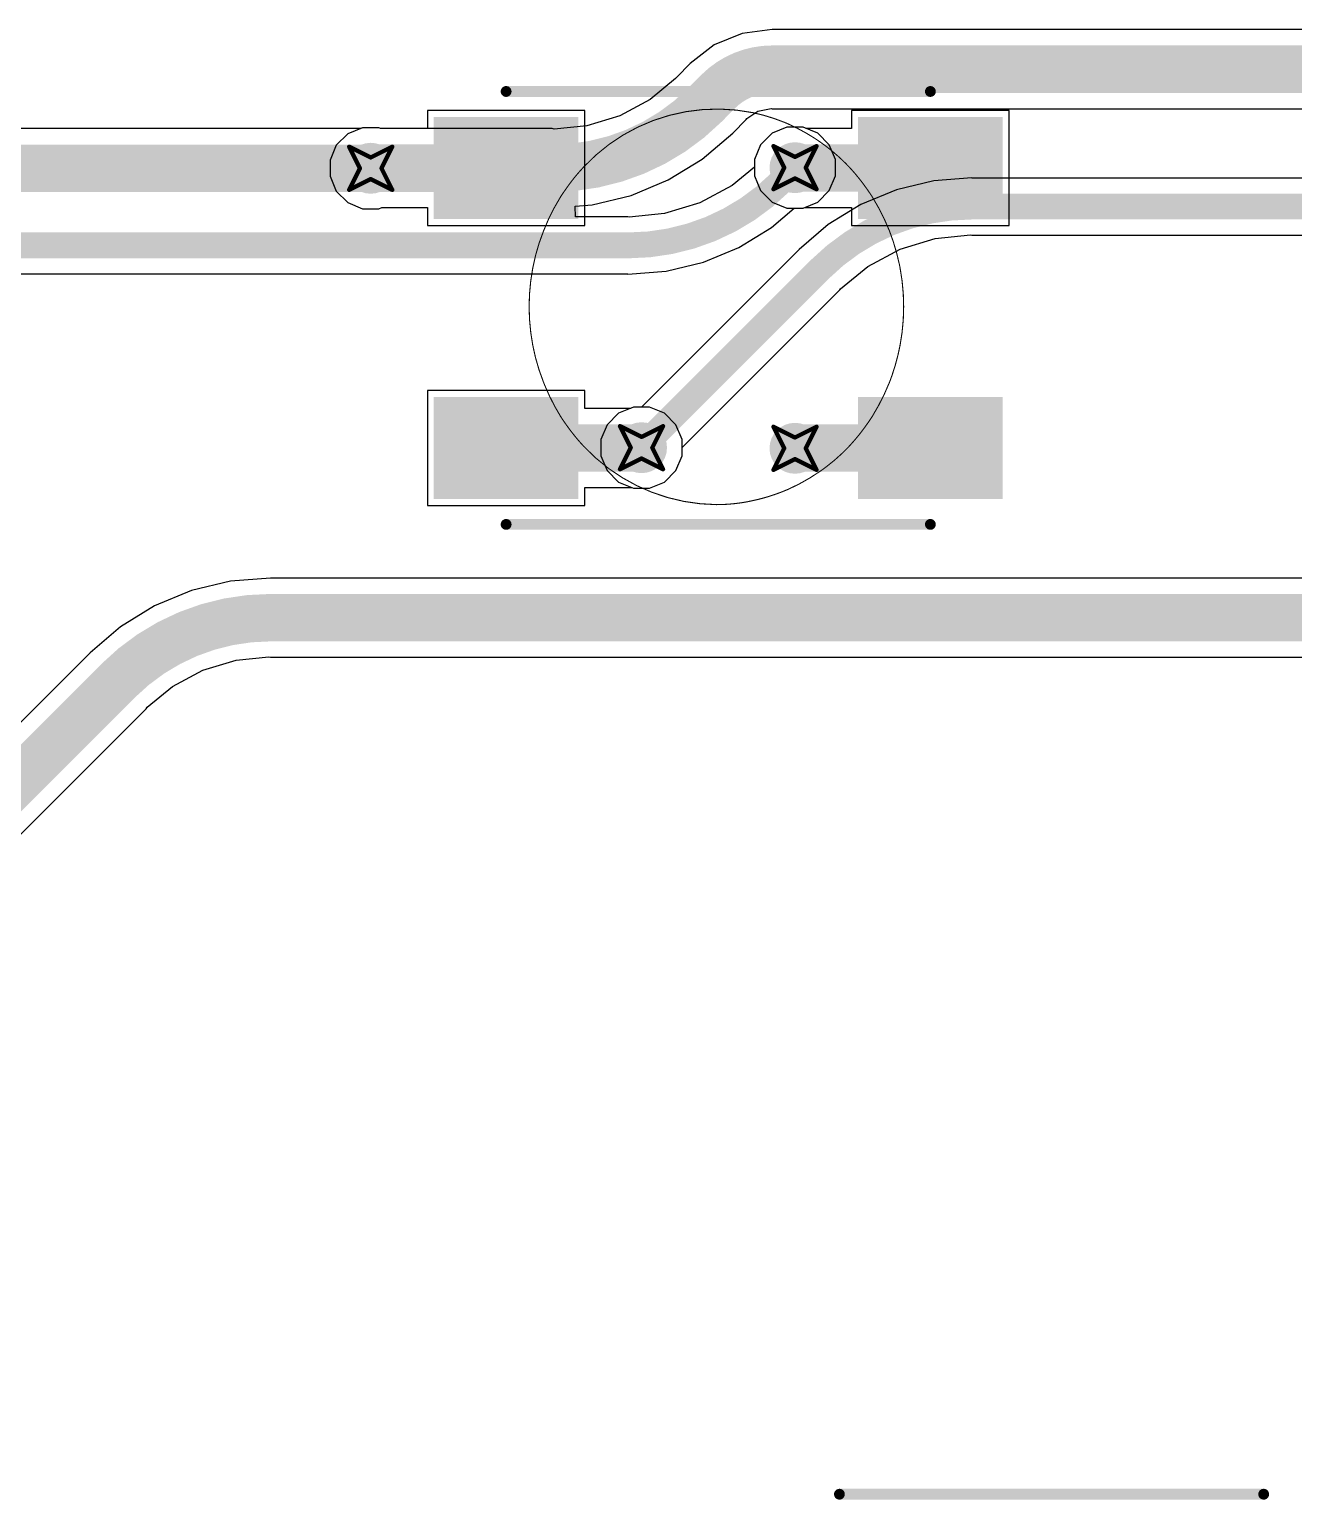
# Model space of a CAD drawing. Header units: inches. Extents: x -11 to 1110, y -7 to 455.
# Drawn here: x 347.65 to 362.55, y 291.47 to 308.8 of the extents above; entities that cross this region are included whole.
import ezdxf

# ---------------------------------------------------------------- set-up
doc = ezdxf.new("R2010")
doc.units = ezdxf.units.IN
for name, color, linetype in [('Bottom Layer', 5, 'Continuous'), ('Drill Drawing', 1, 'Continuous'), ('Mechanical 7', 56, 'Continuous'), ('Top Layer', 1, 'Continuous'), ('Top Overlay', 2, 'Continuous'), ('Top Paste', 8, 'Continuous'), ('Top Solder', 216, 'Continuous'), ('Via Holes', 16, 'Continuous')]:
    doc.layers.add(name, color=color, linetype=linetype)

msp = doc.modelspace()

# ---------------------------------------------------------------- hatches: boundary and pattern name
at = {"layer": 'Bottom Layer'}
h = msp.add_hatch(color=5, dxfattribs=at)
edge = h.paths.add_edge_path()
edge.add_arc((351.674, 307.163), 0.3, 0, 360)
h = msp.add_hatch(color=5, dxfattribs=at)
edge = h.paths.add_edge_path()
edge.add_arc((356.674, 307.17), 0.3, 0, 360)
h = msp.add_hatch(color=5, dxfattribs=at)
edge = h.paths.add_edge_path()
edge.add_arc((354.866, 303.87), 0.3, 0, 360)
h = msp.add_hatch(color=5, dxfattribs=at)
edge = h.paths.add_edge_path()
edge.add_arc((356.674, 303.863), 0.3, 0, 360)
at = {"layer": 'Top Layer'}
for points in [[(352.52, 307.667), (354.02, 307.667), (354.02, 306.667), (352.52, 306.667)], [(359.02, 306.667), (357.52, 306.667), (357.52, 307.667), (359.02, 307.667)], [(352.52, 304.367), (354.02, 304.367), (354.02, 303.367), (352.52, 303.367)], [(357.52, 304.367), (359.02, 304.367), (359.02, 303.367), (357.52, 303.367)]]:
    msp.add_hatch(color=1, dxfattribs=at).paths.add_polyline_path(points)
h = msp.add_hatch(color=1, dxfattribs=at)
edge = h.paths.add_edge_path()
edge.add_arc((351.674, 307.163), 0.3, 0, 360)
h = msp.add_hatch(color=1, dxfattribs=at)
edge = h.paths.add_edge_path()
edge.add_arc((356.674, 307.17), 0.3, 0, 360)
h = msp.add_hatch(color=1, dxfattribs=at)
edge = h.paths.add_edge_path()
edge.add_arc((354.866, 303.87), 0.3, 0, 360)
h = msp.add_hatch(color=1, dxfattribs=at)
edge = h.paths.add_edge_path()
edge.add_arc((356.674, 303.863), 0.3, 0, 360)
at = {"layer": 'Top Paste'}
for points in [[(352.52, 307.667), (354.02, 307.667), (354.02, 306.667), (352.52, 306.667)], [(359.02, 306.667), (357.52, 306.667), (357.52, 307.667), (359.02, 307.667)], [(352.52, 304.367), (354.02, 304.367), (354.02, 303.367), (352.52, 303.367)], [(357.52, 304.367), (359.02, 304.367), (359.02, 303.367), (357.52, 303.367)]]:
    msp.add_hatch(color=8, dxfattribs=at).paths.add_polyline_path(points)
at = {"layer": 'Top Solder'}
for points in [[(352.418, 307.768), (354.122, 307.768), (354.122, 306.565), (352.418, 306.565)], [(359.122, 306.565), (357.418, 306.565), (357.418, 307.768), (359.122, 307.768)], [(352.418, 304.468), (354.122, 304.468), (354.122, 303.265), (352.418, 303.265)], [(357.418, 304.468), (359.122, 304.468), (359.122, 303.265), (357.418, 303.265)]]:
    msp.add_hatch(color=216, dxfattribs=at).paths.add_polyline_path(points)
at = {"layer": 'Via Holes'}
h = msp.add_hatch(color=7, dxfattribs=at)
edge = h.paths.add_edge_path()
edge.add_arc((351.674, 307.163), 0.15, 0, 360)
h = msp.add_hatch(color=7, dxfattribs=at)
edge = h.paths.add_edge_path()
edge.add_arc((356.674, 307.17), 0.15, 0, 360)
h = msp.add_hatch(color=7, dxfattribs=at)
edge = h.paths.add_edge_path()
edge.add_arc((354.866, 303.87), 0.15, 0, 360)
h = msp.add_hatch(color=7, dxfattribs=at)
edge = h.paths.add_edge_path()
edge.add_arc((356.674, 303.863), 0.15, 0, 360)

# ---------------------------------------------------------------- linework, layer by layer
at = {"layer": 'Bottom Layer'}
for p, q in [((356.051, 308.753), (355.722, 308.616)), ((356.405, 308.799), (356.051, 308.753)), ((356.405, 308.797), (356.405, 308.799)), ((366.878, 308.797), (356.405, 308.797)), ((355.722, 308.616), (355.438, 308.399)), ((355.28, 308.237), (355.268, 308.219)), ((355.44, 308.397), (355.28, 308.237)), ((355.438, 308.399), (355.44, 308.397)), ((355.44, 308.397), (355.44, 308.397)), ((355.268, 308.219), (354.969, 307.974)), ((354.969, 307.974), (354.61, 307.782)), ((354.61, 307.782), (354.22, 307.663)), ((355.94, 307.578), (356.1, 307.738)), ((356.1, 307.738), (356.106, 307.748)), ((356.106, 307.748), (356.238, 307.836)), ((356.238, 307.836), (356.393, 307.867)), ((356.393, 307.867), (356.405, 307.864)), ((356.405, 307.864), (366.878, 307.864)), ((351.551, 307.63), (337.981, 307.63)), ((351.579, 307.641), (351.551, 307.63)), ((351.769, 307.641), (351.579, 307.641)), ((351.798, 307.63), (351.769, 307.641)), ((353.814, 307.63), (351.798, 307.63)), ((353.835, 307.625), (353.814, 307.63)), ((354.22, 307.663), (353.835, 307.625)), ((355.581, 307.271), (355.94, 307.578)), ((355.94, 307.578), (355.94, 307.578)), ((355.94, 307.578), (355.94, 307.578)), ((355.94, 307.578), (355.94, 307.578)), ((356.404, 307.575), (356.269, 307.441)), ((356.579, 307.648), (356.404, 307.575)), ((356.769, 307.648), (356.579, 307.648)), ((356.945, 307.575), (356.769, 307.648)), ((357.079, 307.441), (356.945, 307.575)), ((356.269, 307.441), (356.197, 307.265)), ((357.152, 307.265), (357.079, 307.441)), ((355.179, 307.025), (355.581, 307.271)), ((356.197, 307.265), (356.197, 307.175)), ((357.152, 307.075), (357.152, 307.265)), ((354.743, 306.844), (355.179, 307.025)), ((356.197, 307.175), (355.933, 306.959)), ((357.079, 306.9), (357.152, 307.075)), ((358.309, 307.015), (357.869, 306.91)), ((358.759, 307.051), (358.309, 307.015)), ((358.759, 307.048), (358.759, 307.051)), ((368.218, 307.048), (358.759, 307.048)), ((354.284, 306.734), (354.743, 306.844)), ((355.933, 306.959), (355.551, 306.755)), ((356.945, 306.765), (357.079, 306.9)), ((357.869, 306.91), (357.452, 306.737)), ((354.082, 306.718), (354.284, 306.734)), ((354.087, 306.591), (354.082, 306.718)), ((355.551, 306.755), (355.137, 306.629)), ((356.399, 306.465), (356.665, 306.692)), ((356.665, 306.692), (356.769, 306.692)), ((356.769, 306.692), (356.945, 306.765)), ((357.452, 306.737), (357.067, 306.501)), ((354.706, 306.591), (354.087, 306.591)), ((354.721, 306.588), (354.706, 306.591)), ((355.137, 306.629), (354.721, 306.588)), ((357.067, 306.501), (356.723, 306.207)), ((356.014, 306.229), (356.399, 306.465)), ((357.914, 306.211), (358.328, 306.337)), ((358.328, 306.337), (358.744, 306.378)), ((358.744, 306.378), (358.759, 306.375)), ((358.759, 306.375), (371.983, 306.375)), ((356.725, 306.206), (354.867, 304.348)), ((355.596, 306.056), (356.014, 306.229)), ((356.723, 306.207), (356.725, 306.206)), ((357.533, 306.007), (357.914, 306.211)), ((355.157, 305.951), (355.596, 306.056)), ((357.21, 305.742), (357.533, 306.007)), ((341.218, 305.918), (354.706, 305.918)), ((354.706, 305.915), (355.157, 305.951)), ((354.706, 305.918), (354.706, 305.915)), ((355.343, 303.872), (357.201, 305.73)), ((357.201, 305.73), (357.21, 305.742)), ((354.595, 304.275), (354.461, 304.141)), ((354.771, 304.348), (354.595, 304.275)), ((354.867, 304.348), (354.771, 304.348)), ((354.461, 304.141), (354.388, 303.965)), ((354.388, 303.965), (354.388, 303.775)), ((354.388, 303.775), (354.461, 303.6)), ((355.271, 303.6), (355.343, 303.775)), ((355.343, 303.775), (355.343, 303.872)), ((354.461, 303.6), (354.595, 303.465)), ((355.136, 303.465), (355.271, 303.6)), ((354.595, 303.465), (354.771, 303.392)), ((354.771, 303.392), (354.961, 303.392)), ((354.961, 303.392), (355.136, 303.465)), ((349.564, 302.186), (349.128, 302.006)), ((350.023, 302.297), (349.564, 302.186)), ((350.493, 302.334), (350.023, 302.297)), ((350.493, 302.333), (350.493, 302.334)), ((369.438, 302.333), (350.493, 302.333)), ((349.128, 302.006), (348.726, 301.759)), ((348.726, 301.759), (348.367, 301.453)), ((348.368, 301.453), (343.494, 296.579)), ((348.367, 301.453), (348.368, 301.453)), ((348.368, 301.453), (348.368, 301.453)), ((349.697, 301.249), (350.088, 301.367)), ((350.088, 301.367), (350.472, 301.405)), ((350.472, 301.405), (350.493, 301.401)), ((350.493, 301.401), (369.095, 301.401)), ((349.338, 301.057), (349.697, 301.249)), ((349.039, 300.811), (349.338, 301.057)), ((344.154, 295.92), (349.027, 300.794)), ((349.027, 300.794), (349.039, 300.811))]:
    msp.add_line(p, q, dxfattribs=at)
for points in [[(355.77, 308.068, 0.559, 0.559, -0.198912), (356.405, 308.331, 0.559, 0.559, 0)], [(356.405, 308.331, 0.559, 0.559, 0), (366.878, 308.331, 0.559, 0.559, 0)], [(355.61, 307.907, 0.559, 0.559, 0), (355.77, 308.068, 0.559, 0.559, 0)], [(355.61, 307.907, 0.559, 0.559, -0.198912), (353.814, 307.163, 0.559, 0.559, 0)], [(337.981, 307.163, 0.559, 0.559, 0), (351.674, 307.163, 0.559, 0.559, 0)], [(351.674, 307.163, 0.559, 0.559, 0), (353.814, 307.163, 0.559, 0.559, 0)], [(356.503, 306.998, 0.305, 0.305, 0), (356.674, 307.17, 0.305, 0.305, 0)], [(356.503, 306.998, 0.305, 0.305, -0.198912), (354.706, 306.254, 0.305, 0.305, 0)], [(356.963, 305.968, 0.305, 0.305, -0.198912), (358.759, 306.712, 0.305, 0.305, 0)], [(358.759, 306.712, 0.305, 0.305, 0), (371.983, 306.712, 0.305, 0.305, 0)], [(341.218, 306.254, 0.305, 0.305, 0), (354.706, 306.254, 0.305, 0.305, 0)], [(354.866, 303.87, 0.305, 0.305, 0), (356.963, 305.968, 0.305, 0.305, 0)], [(348.697, 301.123, 0.559, 0.559, -0.198912), (350.493, 301.867, 0.559, 0.559, 0)], [(350.493, 301.867, 0.559, 0.559, 0), (369.561, 301.867, 0.559, 0.559, 0)], [(343.824, 296.25, 0.559, 0.559, 0), (348.697, 301.123, 0.559, 0.559, 0)]]:
    msp.add_lwpolyline(points, format="xyseb", dxfattribs=at)
for points in [[(356.265, 308.331, 0.279, 0.279, 1), (356.545, 308.331, 0.279, 0.279, 1)], [(356.265, 308.331, 0.279, 0.279, 1), (356.545, 308.331, 0.279, 0.279, 1)], [(355.63, 308.068, 0.279, 0.279, 1), (355.91, 308.068, 0.279, 0.279, 1)], [(355.63, 308.068, 0.279, 0.279, 1), (355.91, 308.068, 0.279, 0.279, 1)], [(355.47, 307.907, 0.279, 0.279, 1), (355.749, 307.907, 0.279, 0.279, 1)], [(355.47, 307.907, 0.279, 0.279, 1), (355.749, 307.907, 0.279, 0.279, 1)], [(351.535, 307.163, 0.279, 0.279, 1), (351.814, 307.163, 0.279, 0.279, 1)], [(351.535, 307.163, 0.279, 0.279, 1), (351.814, 307.163, 0.279, 0.279, 1)], [(353.674, 307.163, 0.279, 0.279, 1), (353.953, 307.163, 0.279, 0.279, 1)], [(353.674, 307.163, 0.279, 0.279, 1), (353.953, 307.163, 0.279, 0.279, 1)], [(356.598, 307.17, 0.152, 0.152, 1), (356.751, 307.17, 0.152, 0.152, 1)], [(356.426, 306.998, 0.152, 0.152, 1), (356.579, 306.998, 0.152, 0.152, 1)], [(356.426, 306.998, 0.152, 0.152, 1), (356.579, 306.998, 0.152, 0.152, 1)], [(358.683, 306.712, 0.152, 0.152, 1), (358.835, 306.712, 0.152, 0.152, 1)], [(358.683, 306.712, 0.152, 0.152, 1), (358.835, 306.712, 0.152, 0.152, 1)], [(354.63, 306.254, 0.152, 0.152, 1), (354.783, 306.254, 0.152, 0.152, 1)], [(354.63, 306.254, 0.152, 0.152, 1), (354.783, 306.254, 0.152, 0.152, 1)], [(356.887, 305.968, 0.152, 0.152, 1), (357.039, 305.968, 0.152, 0.152, 1)], [(356.887, 305.968, 0.152, 0.152, 1), (357.039, 305.968, 0.152, 0.152, 1)], [(354.789, 303.87, 0.152, 0.152, 1), (354.942, 303.87, 0.152, 0.152, 1)], [(350.354, 301.867, 0.279, 0.279, 1), (350.633, 301.867, 0.279, 0.279, 1)], [(350.354, 301.867, 0.279, 0.279, 1), (350.633, 301.867, 0.279, 0.279, 1)], [(348.558, 301.123, 0.279, 0.279, 1), (348.837, 301.123, 0.279, 0.279, 1)], [(348.558, 301.123, 0.279, 0.279, 1), (348.837, 301.123, 0.279, 0.279, 1)]]:
    msp.add_lwpolyline(points, format="xyseb", close=True, dxfattribs=at)
at = {"layer": 'Drill Drawing'}
for points in [[(351.42, 307.417, 0.0508, 0.0508, 0), (351.674, 307.29, 0.0508, 0.0508, 0)], [(351.42, 307.417, 0.0508, 0.0508, 0), (351.547, 307.163, 0.0508, 0.0508, 0)], [(351.674, 307.29, 0.0508, 0.0508, 0), (351.928, 307.417, 0.0508, 0.0508, 0)], [(351.801, 307.163, 0.0508, 0.0508, 0), (351.928, 307.417, 0.0508, 0.0508, 0)], [(356.42, 307.424, 0.0508, 0.0508, 0), (356.674, 307.297, 0.0508, 0.0508, 0)], [(356.42, 307.424, 0.0508, 0.0508, 0), (356.547, 307.17, 0.0508, 0.0508, 0)], [(356.674, 307.297, 0.0508, 0.0508, 0), (356.928, 307.424, 0.0508, 0.0508, 0)], [(356.801, 307.17, 0.0508, 0.0508, 0), (356.928, 307.424, 0.0508, 0.0508, 0)], [(351.42, 306.909, 0.0508, 0.0508, 0), (351.547, 307.163, 0.0508, 0.0508, 0)], [(351.801, 307.163, 0.0508, 0.0508, 0), (351.928, 306.909, 0.0508, 0.0508, 0)], [(356.42, 306.916, 0.0508, 0.0508, 0), (356.547, 307.17, 0.0508, 0.0508, 0)], [(356.801, 307.17, 0.0508, 0.0508, 0), (356.928, 306.916, 0.0508, 0.0508, 0)], [(351.42, 306.909, 0.0508, 0.0508, 0), (351.674, 307.036, 0.0508, 0.0508, 0)], [(351.674, 307.036, 0.0508, 0.0508, 0), (351.928, 306.909, 0.0508, 0.0508, 0)], [(356.42, 306.916, 0.0508, 0.0508, 0), (356.674, 307.043, 0.0508, 0.0508, 0)], [(356.674, 307.043, 0.0508, 0.0508, 0), (356.928, 306.916, 0.0508, 0.0508, 0)], [(354.612, 304.124, 0.0508, 0.0508, 0), (354.866, 303.997, 0.0508, 0.0508, 0)], [(354.612, 304.124, 0.0508, 0.0508, 0), (354.739, 303.87, 0.0508, 0.0508, 0)], [(354.866, 303.997, 0.0508, 0.0508, 0), (355.12, 304.124, 0.0508, 0.0508, 0)], [(354.993, 303.87, 0.0508, 0.0508, 0), (355.12, 304.124, 0.0508, 0.0508, 0)], [(356.42, 304.117, 0.0508, 0.0508, 0), (356.674, 303.99, 0.0508, 0.0508, 0)], [(356.42, 304.117, 0.0508, 0.0508, 0), (356.547, 303.863, 0.0508, 0.0508, 0)], [(356.674, 303.99, 0.0508, 0.0508, 0), (356.928, 304.117, 0.0508, 0.0508, 0)], [(356.801, 303.863, 0.0508, 0.0508, 0), (356.928, 304.117, 0.0508, 0.0508, 0)], [(354.612, 303.616, 0.0508, 0.0508, 0), (354.739, 303.87, 0.0508, 0.0508, 0)], [(354.612, 303.616, 0.0508, 0.0508, 0), (354.866, 303.743, 0.0508, 0.0508, 0)], [(354.866, 303.743, 0.0508, 0.0508, 0), (355.12, 303.616, 0.0508, 0.0508, 0)], [(354.993, 303.87, 0.0508, 0.0508, 0), (355.12, 303.616, 0.0508, 0.0508, 0)], [(356.42, 303.609, 0.0508, 0.0508, 0), (356.547, 303.863, 0.0508, 0.0508, 0)], [(356.42, 303.609, 0.0508, 0.0508, 0), (356.674, 303.736, 0.0508, 0.0508, 0)], [(356.674, 303.736, 0.0508, 0.0508, 0), (356.928, 303.609, 0.0508, 0.0508, 0)], [(356.801, 303.863, 0.0508, 0.0508, 0), (356.928, 303.609, 0.0508, 0.0508, 0)]]:
    msp.add_lwpolyline(points, format="xyseb", dxfattribs=at)
for points in [[(351.408, 307.417, 0.0254, 0.0254, 1), (351.433, 307.417, 0.0254, 0.0254, 1)], [(351.408, 307.417, 0.0254, 0.0254, 1), (351.433, 307.417, 0.0254, 0.0254, 1)], [(351.916, 307.417, 0.0254, 0.0254, 1), (351.941, 307.417, 0.0254, 0.0254, 1)], [(351.916, 307.417, 0.0254, 0.0254, 1), (351.941, 307.417, 0.0254, 0.0254, 1)], [(356.408, 307.424, 0.0254, 0.0254, 1), (356.433, 307.424, 0.0254, 0.0254, 1)], [(356.408, 307.424, 0.0254, 0.0254, 1), (356.433, 307.424, 0.0254, 0.0254, 1)], [(356.916, 307.424, 0.0254, 0.0254, 1), (356.941, 307.424, 0.0254, 0.0254, 1)], [(356.916, 307.424, 0.0254, 0.0254, 1), (356.941, 307.424, 0.0254, 0.0254, 1)], [(351.535, 307.163, 0.0254, 0.0254, 1), (351.56, 307.163, 0.0254, 0.0254, 1)], [(351.535, 307.163, 0.0254, 0.0254, 1), (351.56, 307.163, 0.0254, 0.0254, 1)], [(351.662, 307.29, 0.0254, 0.0254, 1), (351.687, 307.29, 0.0254, 0.0254, 1)], [(351.662, 307.29, 0.0254, 0.0254, 1), (351.687, 307.29, 0.0254, 0.0254, 1)], [(351.789, 307.163, 0.0254, 0.0254, 1), (351.814, 307.163, 0.0254, 0.0254, 1)], [(351.789, 307.163, 0.0254, 0.0254, 1), (351.814, 307.163, 0.0254, 0.0254, 1)], [(356.535, 307.17, 0.0254, 0.0254, 1), (356.56, 307.17, 0.0254, 0.0254, 1)], [(356.535, 307.17, 0.0254, 0.0254, 1), (356.56, 307.17, 0.0254, 0.0254, 1)], [(356.662, 307.297, 0.0254, 0.0254, 1), (356.687, 307.297, 0.0254, 0.0254, 1)], [(356.662, 307.297, 0.0254, 0.0254, 1), (356.687, 307.297, 0.0254, 0.0254, 1)], [(356.789, 307.17, 0.0254, 0.0254, 1), (356.814, 307.17, 0.0254, 0.0254, 1)], [(356.789, 307.17, 0.0254, 0.0254, 1), (356.814, 307.17, 0.0254, 0.0254, 1)], [(351.662, 307.036, 0.0254, 0.0254, 1), (351.687, 307.036, 0.0254, 0.0254, 1)], [(351.662, 307.036, 0.0254, 0.0254, 1), (351.687, 307.036, 0.0254, 0.0254, 1)], [(356.662, 307.043, 0.0254, 0.0254, 1), (356.687, 307.043, 0.0254, 0.0254, 1)], [(356.662, 307.043, 0.0254, 0.0254, 1), (356.687, 307.043, 0.0254, 0.0254, 1)], [(351.408, 306.909, 0.0254, 0.0254, 1), (351.433, 306.909, 0.0254, 0.0254, 1)], [(351.408, 306.909, 0.0254, 0.0254, 1), (351.433, 306.909, 0.0254, 0.0254, 1)], [(351.916, 306.909, 0.0254, 0.0254, 1), (351.941, 306.909, 0.0254, 0.0254, 1)], [(351.916, 306.909, 0.0254, 0.0254, 1), (351.941, 306.909, 0.0254, 0.0254, 1)], [(356.408, 306.916, 0.0254, 0.0254, 1), (356.433, 306.916, 0.0254, 0.0254, 1)], [(356.408, 306.916, 0.0254, 0.0254, 1), (356.433, 306.916, 0.0254, 0.0254, 1)], [(356.916, 306.916, 0.0254, 0.0254, 1), (356.941, 306.916, 0.0254, 0.0254, 1)], [(356.916, 306.916, 0.0254, 0.0254, 1), (356.941, 306.916, 0.0254, 0.0254, 1)], [(354.599, 304.124, 0.0254, 0.0254, 1), (354.624, 304.124, 0.0254, 0.0254, 1)], [(354.599, 304.124, 0.0254, 0.0254, 1), (354.624, 304.124, 0.0254, 0.0254, 1)], [(355.107, 304.124, 0.0254, 0.0254, 1), (355.132, 304.124, 0.0254, 0.0254, 1)], [(355.107, 304.124, 0.0254, 0.0254, 1), (355.132, 304.124, 0.0254, 0.0254, 1)], [(356.408, 304.117, 0.0254, 0.0254, 1), (356.433, 304.117, 0.0254, 0.0254, 1)], [(356.408, 304.117, 0.0254, 0.0254, 1), (356.433, 304.117, 0.0254, 0.0254, 1)], [(356.916, 304.117, 0.0254, 0.0254, 1), (356.941, 304.117, 0.0254, 0.0254, 1)], [(356.916, 304.117, 0.0254, 0.0254, 1), (356.941, 304.117, 0.0254, 0.0254, 1)], [(354.853, 303.997, 0.0254, 0.0254, 1), (354.878, 303.997, 0.0254, 0.0254, 1)], [(354.853, 303.997, 0.0254, 0.0254, 1), (354.878, 303.997, 0.0254, 0.0254, 1)], [(356.662, 303.99, 0.0254, 0.0254, 1), (356.687, 303.99, 0.0254, 0.0254, 1)], [(356.662, 303.99, 0.0254, 0.0254, 1), (356.687, 303.99, 0.0254, 0.0254, 1)], [(354.726, 303.87, 0.0254, 0.0254, 1), (354.751, 303.87, 0.0254, 0.0254, 1)], [(354.726, 303.87, 0.0254, 0.0254, 1), (354.751, 303.87, 0.0254, 0.0254, 1)], [(354.853, 303.743, 0.0254, 0.0254, 1), (354.878, 303.743, 0.0254, 0.0254, 1)], [(354.853, 303.743, 0.0254, 0.0254, 1), (354.878, 303.743, 0.0254, 0.0254, 1)], [(354.98, 303.87, 0.0254, 0.0254, 1), (355.005, 303.87, 0.0254, 0.0254, 1)], [(354.98, 303.87, 0.0254, 0.0254, 1), (355.005, 303.87, 0.0254, 0.0254, 1)], [(356.535, 303.863, 0.0254, 0.0254, 1), (356.56, 303.863, 0.0254, 0.0254, 1)], [(356.535, 303.863, 0.0254, 0.0254, 1), (356.56, 303.863, 0.0254, 0.0254, 1)], [(356.662, 303.736, 0.0254, 0.0254, 1), (356.687, 303.736, 0.0254, 0.0254, 1)], [(356.662, 303.736, 0.0254, 0.0254, 1), (356.687, 303.736, 0.0254, 0.0254, 1)], [(356.789, 303.863, 0.0254, 0.0254, 1), (356.814, 303.863, 0.0254, 0.0254, 1)], [(356.789, 303.863, 0.0254, 0.0254, 1), (356.814, 303.863, 0.0254, 0.0254, 1)], [(354.599, 303.616, 0.0254, 0.0254, 1), (354.624, 303.616, 0.0254, 0.0254, 1)], [(354.599, 303.616, 0.0254, 0.0254, 1), (354.624, 303.616, 0.0254, 0.0254, 1)], [(355.107, 303.616, 0.0254, 0.0254, 1), (355.132, 303.616, 0.0254, 0.0254, 1)], [(355.107, 303.616, 0.0254, 0.0254, 1), (355.132, 303.616, 0.0254, 0.0254, 1)], [(356.408, 303.609, 0.0254, 0.0254, 1), (356.433, 303.609, 0.0254, 0.0254, 1)], [(356.408, 303.609, 0.0254, 0.0254, 1), (356.433, 303.609, 0.0254, 0.0254, 1)], [(356.916, 303.609, 0.0254, 0.0254, 1), (356.941, 303.609, 0.0254, 0.0254, 1)], [(356.916, 303.609, 0.0254, 0.0254, 1), (356.941, 303.609, 0.0254, 0.0254, 1)]]:
    msp.add_lwpolyline(points, format="xyseb", close=True, dxfattribs=at)
at = {"layer": 'Mechanical 7'}
for points in [[(354.187, 307.181, 0.0127, 0.0127, -0.260557), (356.18, 307.818, 0.0127, 0.0127, 0)], [(356.18, 307.818, 0.0127, 0.0127, -0.044087), (356.553, 307.703, 0.0127, 0.0127, 0)], [(356.553, 307.703, 0.0127, 0.0127, -0.004602), (356.593, 307.686, 0.0127, 0.0127, 0)], [(356.593, 307.686, 0.0127, 0.0127, -0.037997), (356.901, 307.52, 0.0127, 0.0127, 0)], [(356.901, 307.52, 0.0127, 0.0127, -0.010152), (356.973, 307.471, 0.0127, 0.0127, 0)], [(356.973, 307.471, 0.0127, 0.0127, -0.032701), (357.182, 307.305, 0.0127, 0.0127, 0)], [(357.182, 307.305, 0.0127, 0.0127, -0.019861), (357.31, 307.181, 0.0127, 0.0127, 0)], [(353.989, 306.939, 0.0127, 0.0127, -0.008422), (354.042, 307.011, 0.0127, 0.0127, 0)], [(354.042, 307.011, 0.0127, 0.0127, -0.009406), (354.098, 307.081, 0.0127, 0.0127, 0)], [(354.098, 307.081, 0.0127, 0.0127, -0.010419), (354.157, 307.148, 0.0127, 0.0127, 0)], [(354.157, 307.148, 0.0127, 0.0127, -0.005596), (354.187, 307.181, 0.0127, 0.0127, 0)], [(357.31, 307.181, 0.0127, 0.0127, -0.020737), (357.427, 307.046, 0.0127, 0.0127, 0)], [(357.427, 307.046, 0.0127, 0.0127, -0.01321), (357.508, 306.939, 0.0127, 0.0127, 0)], [(353.913, 306.828, 0.0127, 0.0127, -0.010861), (353.989, 306.939, 0.0127, 0.0127, 0)], [(357.508, 306.939, 0.0127, 0.0127, -0.011346), (357.584, 306.828, 0.0127, 0.0127, 0)], [(353.711, 306.424, 0.0127, 0.0127, -0.046962), (353.913, 306.828, 0.0127, 0.0127, 0)], [(357.584, 306.828, 0.0127, 0.0127, -0.043258), (357.788, 306.424, 0.0127, 0.0127, 0)], [(353.584, 305.987, 0.0127, 0.0127, -0.048894), (353.711, 306.424, 0.0127, 0.0127, 0)], [(357.788, 306.424, 0.0127, 0.0127, -0.039815), (357.904, 306.032, 0.0127, 0.0127, 0)], [(353.541, 305.532, 0.0127, 0.0127, -0.046607), (353.584, 305.987, 0.0127, 0.0127, 0)], [(357.904, 306.032, 0.0127, 0.0127, -0.004799), (357.913, 305.987, 0.0127, 0.0127, 0)], [(357.913, 305.987, 0.0127, 0.0127, -0.04668), (357.955, 305.532, 0.0127, 0.0127, 0)], [(353.584, 305.078, 0.0127, 0.0127, -0.046543), (353.541, 305.532, 0.0127, 0.0127, 0)], [(357.955, 305.532, 0.0127, 0.0127, -0.046617), (357.913, 305.078, 0.0127, 0.0127, 0)], [(353.711, 304.641, 0.0127, 0.0127, -0.048719), (353.584, 305.078, 0.0127, 0.0127, 0)], [(357.913, 305.078, 0.0127, 0.0127, -0.036156), (357.819, 304.726, 0.0127, 0.0127, 0)], [(353.728, 304.599, 0.0127, 0.0127, -0.004926), (353.711, 304.641, 0.0127, 0.0127, 0)], [(353.913, 304.237, 0.0127, 0.0127, -0.041796), (353.728, 304.599, 0.0127, 0.0127, 0)], [(357.788, 304.641, 0.0127, 0.0127, -0.04303), (357.584, 304.237, 0.0127, 0.0127, 0)], [(357.819, 304.726, 0.0127, 0.0127, -0.008287), (357.788, 304.641, 0.0127, 0.0127, 0)], [(353.913, 304.237, 0.0127, 0.0127, 0), (353.937, 304.2, 0.0127, 0.0127, 0)], [(357.584, 304.237, 0.0127, 0.0127, -0.011636), (357.508, 304.126, 0.0127, 0.0127, 0)], [(353.989, 304.126, 0.0127, 0.0127, -0.007651), (353.937, 304.2, 0.0127, 0.0127, 0)], [(354.07, 304.019, 0.0127, 0.0127, -0.013139), (353.989, 304.126, 0.0127, 0.0127, 0)], [(357.508, 304.126, 0.0127, 0.0127, -0.01335), (357.427, 304.019, 0.0127, 0.0127, 0)], [(354.187, 303.884, 0.0127, 0.0127, -0.02073), (354.07, 304.019, 0.0127, 0.0127, 0)], [(357.34, 303.917, 0.0127, 0.0127, -0.005466), (357.31, 303.884, 0.0127, 0.0127, 0)], [(357.427, 304.019, 0.0127, 0.0127, -0.015158), (357.34, 303.917, 0.0127, 0.0127, 0)], [(355.75, 303.199, 0.0127, 0.0127, -0.204622), (354.187, 303.884, 0.0127, 0.0127, 0)], [(357.31, 303.884, 0.0127, 0.0127, -0.04083), (357.045, 303.646, 0.0127, 0.0127, 0)], [(356.973, 303.594, 0.0127, 0.0127, -0.048194), (356.593, 303.379, 0.0127, 0.0127, 0)], [(357.045, 303.646, 0.0127, 0.0127, -0.011212), (356.973, 303.594, 0.0127, 0.0127, 0)], [(356.593, 303.379, 0.0127, 0.0127, -0.028355), (356.348, 303.29, 0.0127, 0.0127, 0)], [(355.965, 303.211, 0.0127, 0.0127, -0.026997), (355.75, 303.199, 0.0127, 0.0127, 0)], [(356.18, 303.247, 0.0127, 0.0127, -0.030441), (355.965, 303.211, 0.0127, 0.0127, 0)], [(356.348, 303.29, 0.0127, 0.0127, -0.020932), (356.18, 303.247, 0.0127, 0.0127, 0)]]:
    msp.add_lwpolyline(points, format="xyseb", dxfattribs=at)
for points in [[(356.177, 307.818, 0.00635, 0.00635, 1), (356.183, 307.818, 0.00635, 0.00635, 1)], [(356.177, 307.818, 0.00635, 0.00635, 1), (356.183, 307.818, 0.00635, 0.00635, 1)], [(356.55, 307.703, 0.00635, 0.00635, 1), (356.556, 307.703, 0.00635, 0.00635, 1)], [(356.55, 307.703, 0.00635, 0.00635, 1), (356.556, 307.703, 0.00635, 0.00635, 1)], [(356.59, 307.686, 0.00635, 0.00635, 1), (356.596, 307.686, 0.00635, 0.00635, 1)], [(356.59, 307.686, 0.00635, 0.00635, 1), (356.596, 307.686, 0.00635, 0.00635, 1)], [(356.897, 307.52, 0.00635, 0.00635, 1), (356.904, 307.52, 0.00635, 0.00635, 1)], [(356.897, 307.52, 0.00635, 0.00635, 1), (356.904, 307.52, 0.00635, 0.00635, 1)], [(356.97, 307.471, 0.00635, 0.00635, 1), (356.976, 307.471, 0.00635, 0.00635, 1)], [(356.97, 307.471, 0.00635, 0.00635, 1), (356.976, 307.471, 0.00635, 0.00635, 1)], [(357.179, 307.305, 0.00635, 0.00635, 1), (357.185, 307.305, 0.00635, 0.00635, 1)], [(357.179, 307.305, 0.00635, 0.00635, 1), (357.185, 307.305, 0.00635, 0.00635, 1)], [(354.039, 307.011, 0.00635, 0.00635, 1), (354.046, 307.011, 0.00635, 0.00635, 1)], [(354.039, 307.011, 0.00635, 0.00635, 1), (354.046, 307.011, 0.00635, 0.00635, 1)], [(354.095, 307.081, 0.00635, 0.00635, 1), (354.101, 307.081, 0.00635, 0.00635, 1)], [(354.095, 307.081, 0.00635, 0.00635, 1), (354.101, 307.081, 0.00635, 0.00635, 1)], [(354.154, 307.148, 0.00635, 0.00635, 1), (354.16, 307.148, 0.00635, 0.00635, 1)], [(354.154, 307.148, 0.00635, 0.00635, 1), (354.16, 307.148, 0.00635, 0.00635, 1)], [(354.184, 307.181, 0.00635, 0.00635, 1), (354.19, 307.181, 0.00635, 0.00635, 1)], [(354.184, 307.181, 0.00635, 0.00635, 1), (354.19, 307.181, 0.00635, 0.00635, 1)], [(357.307, 307.181, 0.00635, 0.00635, 1), (357.313, 307.181, 0.00635, 0.00635, 1)], [(357.307, 307.181, 0.00635, 0.00635, 1), (357.313, 307.181, 0.00635, 0.00635, 1)], [(357.424, 307.046, 0.00635, 0.00635, 1), (357.43, 307.046, 0.00635, 0.00635, 1)], [(357.424, 307.046, 0.00635, 0.00635, 1), (357.43, 307.046, 0.00635, 0.00635, 1)], [(353.986, 306.939, 0.00635, 0.00635, 1), (353.992, 306.939, 0.00635, 0.00635, 1)], [(353.986, 306.939, 0.00635, 0.00635, 1), (353.992, 306.939, 0.00635, 0.00635, 1)], [(357.505, 306.939, 0.00635, 0.00635, 1), (357.511, 306.939, 0.00635, 0.00635, 1)], [(357.505, 306.939, 0.00635, 0.00635, 1), (357.511, 306.939, 0.00635, 0.00635, 1)], [(353.909, 306.828, 0.00635, 0.00635, 1), (353.916, 306.828, 0.00635, 0.00635, 1)], [(353.909, 306.828, 0.00635, 0.00635, 1), (353.916, 306.828, 0.00635, 0.00635, 1)], [(357.581, 306.828, 0.00635, 0.00635, 1), (357.587, 306.828, 0.00635, 0.00635, 1)], [(357.581, 306.828, 0.00635, 0.00635, 1), (357.587, 306.828, 0.00635, 0.00635, 1)], [(353.708, 306.424, 0.00635, 0.00635, 1), (353.715, 306.424, 0.00635, 0.00635, 1)], [(353.708, 306.424, 0.00635, 0.00635, 1), (353.715, 306.424, 0.00635, 0.00635, 1)], [(357.785, 306.424, 0.00635, 0.00635, 1), (357.791, 306.424, 0.00635, 0.00635, 1)], [(357.785, 306.424, 0.00635, 0.00635, 1), (357.791, 306.424, 0.00635, 0.00635, 1)], [(353.581, 305.987, 0.00635, 0.00635, 1), (353.587, 305.987, 0.00635, 0.00635, 1)], [(353.581, 305.987, 0.00635, 0.00635, 1), (353.587, 305.987, 0.00635, 0.00635, 1)], [(357.901, 306.032, 0.00635, 0.00635, 1), (357.907, 306.032, 0.00635, 0.00635, 1)], [(357.901, 306.032, 0.00635, 0.00635, 1), (357.907, 306.032, 0.00635, 0.00635, 1)], [(357.909, 305.987, 0.00635, 0.00635, 1), (357.916, 305.987, 0.00635, 0.00635, 1)], [(357.909, 305.987, 0.00635, 0.00635, 1), (357.916, 305.987, 0.00635, 0.00635, 1)], [(353.538, 305.532, 0.00635, 0.00635, 1), (353.545, 305.532, 0.00635, 0.00635, 1)], [(353.538, 305.532, 0.00635, 0.00635, 1), (353.545, 305.532, 0.00635, 0.00635, 1)], [(357.952, 305.532, 0.00635, 0.00635, 1), (357.958, 305.532, 0.00635, 0.00635, 1)], [(357.952, 305.532, 0.00635, 0.00635, 1), (357.958, 305.532, 0.00635, 0.00635, 1)], [(353.581, 305.078, 0.00635, 0.00635, 1), (353.587, 305.078, 0.00635, 0.00635, 1)], [(353.581, 305.078, 0.00635, 0.00635, 1), (353.587, 305.078, 0.00635, 0.00635, 1)], [(357.909, 305.078, 0.00635, 0.00635, 1), (357.916, 305.078, 0.00635, 0.00635, 1)], [(357.909, 305.078, 0.00635, 0.00635, 1), (357.916, 305.078, 0.00635, 0.00635, 1)], [(353.708, 304.641, 0.00635, 0.00635, 1), (353.715, 304.641, 0.00635, 0.00635, 1)], [(353.708, 304.641, 0.00635, 0.00635, 1), (353.715, 304.641, 0.00635, 0.00635, 1)], [(353.725, 304.599, 0.00635, 0.00635, 1), (353.731, 304.599, 0.00635, 0.00635, 1)], [(353.725, 304.599, 0.00635, 0.00635, 1), (353.731, 304.599, 0.00635, 0.00635, 1)], [(357.785, 304.641, 0.00635, 0.00635, 1), (357.791, 304.641, 0.00635, 0.00635, 1)], [(357.785, 304.641, 0.00635, 0.00635, 1), (357.791, 304.641, 0.00635, 0.00635, 1)], [(357.816, 304.726, 0.00635, 0.00635, 1), (357.822, 304.726, 0.00635, 0.00635, 1)], [(357.816, 304.726, 0.00635, 0.00635, 1), (357.822, 304.726, 0.00635, 0.00635, 1)], [(353.909, 304.237, 0.00635, 0.00635, 1), (353.916, 304.237, 0.00635, 0.00635, 1)], [(353.909, 304.237, 0.00635, 0.00635, 1), (353.916, 304.237, 0.00635, 0.00635, 1)], [(357.581, 304.237, 0.00635, 0.00635, 1), (357.587, 304.237, 0.00635, 0.00635, 1)], [(357.581, 304.237, 0.00635, 0.00635, 1), (357.587, 304.237, 0.00635, 0.00635, 1)], [(353.934, 304.2, 0.00635, 0.00635, 1), (353.941, 304.2, 0.00635, 0.00635, 1)], [(353.934, 304.2, 0.00635, 0.00635, 1), (353.941, 304.2, 0.00635, 0.00635, 1)], [(353.986, 304.126, 0.00635, 0.00635, 1), (353.992, 304.126, 0.00635, 0.00635, 1)], [(353.986, 304.126, 0.00635, 0.00635, 1), (353.992, 304.126, 0.00635, 0.00635, 1)], [(357.505, 304.126, 0.00635, 0.00635, 1), (357.511, 304.126, 0.00635, 0.00635, 1)], [(357.505, 304.126, 0.00635, 0.00635, 1), (357.511, 304.126, 0.00635, 0.00635, 1)], [(354.067, 304.019, 0.00635, 0.00635, 1), (354.073, 304.019, 0.00635, 0.00635, 1)], [(354.067, 304.019, 0.00635, 0.00635, 1), (354.073, 304.019, 0.00635, 0.00635, 1)], [(357.337, 303.917, 0.00635, 0.00635, 1), (357.343, 303.917, 0.00635, 0.00635, 1)], [(357.337, 303.917, 0.00635, 0.00635, 1), (357.343, 303.917, 0.00635, 0.00635, 1)], [(357.424, 304.019, 0.00635, 0.00635, 1), (357.43, 304.019, 0.00635, 0.00635, 1)], [(357.424, 304.019, 0.00635, 0.00635, 1), (357.43, 304.019, 0.00635, 0.00635, 1)], [(354.184, 303.884, 0.00635, 0.00635, 1), (354.19, 303.884, 0.00635, 0.00635, 1)], [(354.184, 303.884, 0.00635, 0.00635, 1), (354.19, 303.884, 0.00635, 0.00635, 1)], [(357.307, 303.884, 0.00635, 0.00635, 1), (357.313, 303.884, 0.00635, 0.00635, 1)], [(357.307, 303.884, 0.00635, 0.00635, 1), (357.313, 303.884, 0.00635, 0.00635, 1)], [(356.97, 303.594, 0.00635, 0.00635, 1), (356.976, 303.594, 0.00635, 0.00635, 1)], [(356.97, 303.594, 0.00635, 0.00635, 1), (356.976, 303.594, 0.00635, 0.00635, 1)], [(357.042, 303.646, 0.00635, 0.00635, 1), (357.048, 303.646, 0.00635, 0.00635, 1)], [(357.042, 303.646, 0.00635, 0.00635, 1), (357.048, 303.646, 0.00635, 0.00635, 1)], [(356.59, 303.379, 0.00635, 0.00635, 1), (356.596, 303.379, 0.00635, 0.00635, 1)], [(356.59, 303.379, 0.00635, 0.00635, 1), (356.596, 303.379, 0.00635, 0.00635, 1)], [(355.747, 303.199, 0.00635, 0.00635, 1), (355.753, 303.199, 0.00635, 0.00635, 1)], [(355.747, 303.199, 0.00635, 0.00635, 1), (355.753, 303.199, 0.00635, 0.00635, 1)], [(355.962, 303.211, 0.00635, 0.00635, 1), (355.968, 303.211, 0.00635, 0.00635, 1)], [(355.962, 303.211, 0.00635, 0.00635, 1), (355.968, 303.211, 0.00635, 0.00635, 1)], [(356.177, 303.247, 0.00635, 0.00635, 1), (356.183, 303.247, 0.00635, 0.00635, 1)], [(356.177, 303.247, 0.00635, 0.00635, 1), (356.183, 303.247, 0.00635, 0.00635, 1)], [(356.345, 303.29, 0.00635, 0.00635, 1), (356.352, 303.29, 0.00635, 0.00635, 1)], [(356.345, 303.29, 0.00635, 0.00635, 1), (356.352, 303.29, 0.00635, 0.00635, 1)]]:
    msp.add_lwpolyline(points, format="xyseb", close=True, dxfattribs=at)
at = {"layer": 'Top Layer'}
for p, q in [((354.198, 307.845), (352.342, 307.845)), ((352.342, 307.845), (352.342, 307.633)), ((354.198, 306.489), (354.198, 307.845)), ((359.198, 307.845), (357.342, 307.845)), ((357.342, 307.845), (357.342, 307.633)), ((359.198, 306.489), (359.198, 307.845)), ((351.404, 307.568), (351.269, 307.434)), ((351.579, 307.641), (351.404, 307.568)), ((351.769, 307.641), (351.579, 307.641)), ((351.789, 307.633), (351.769, 307.641)), ((352.342, 307.633), (351.789, 307.633)), ((356.404, 307.575), (356.269, 307.441)), ((356.579, 307.648), (356.404, 307.575)), ((356.769, 307.648), (356.579, 307.648)), ((356.806, 307.633), (356.769, 307.648)), ((357.342, 307.633), (356.806, 307.633)), ((351.269, 307.434), (351.197, 307.258)), ((356.269, 307.441), (356.197, 307.265)), ((351.197, 307.258), (351.197, 307.068)), ((356.197, 307.265), (356.197, 307.075)), ((351.197, 307.068), (351.269, 306.893)), ((356.197, 307.075), (356.269, 306.9)), ((351.269, 306.893), (351.404, 306.758)), ((356.269, 306.9), (356.404, 306.765)), ((351.404, 306.758), (351.579, 306.686)), ((351.579, 306.686), (351.769, 306.686)), ((351.769, 306.686), (351.806, 306.701)), ((351.806, 306.701), (352.342, 306.701)), ((352.342, 306.701), (352.342, 306.489)), ((356.404, 306.765), (356.579, 306.692)), ((356.579, 306.692), (356.769, 306.692)), ((356.769, 306.692), (356.789, 306.701)), ((356.789, 306.701), (357.342, 306.701)), ((357.342, 306.701), (357.342, 306.489)), ((352.342, 306.489), (354.198, 306.489)), ((357.342, 306.489), (359.198, 306.489)), ((354.198, 304.545), (352.342, 304.545)), ((352.342, 304.545), (352.342, 303.189)), ((354.198, 304.333), (354.198, 304.545)), ((354.734, 304.333), (354.198, 304.333)), ((354.771, 304.348), (354.734, 304.333)), ((354.961, 304.348), (354.771, 304.348)), ((355.136, 304.275), (354.961, 304.348)), ((355.271, 304.141), (355.136, 304.275)), ((355.343, 303.965), (355.271, 304.141)), ((355.343, 303.775), (355.343, 303.965)), ((355.271, 303.6), (355.343, 303.775)), ((355.136, 303.465), (355.271, 303.6)), ((354.198, 303.189), (354.198, 303.401)), ((354.198, 303.401), (354.751, 303.401)), ((354.751, 303.401), (354.771, 303.392)), ((354.771, 303.392), (354.961, 303.392)), ((354.961, 303.392), (355.136, 303.465)), ((352.342, 303.189), (354.198, 303.189))]:
    msp.add_line(p, q, dxfattribs=at)
for points in [[(351.674, 307.167, 0.559, 0.559, 0), (353.27, 307.167, 0.559, 0.559, 0)], [(356.674, 307.167, 0.559, 0.559, 0), (358.27, 307.167, 0.559, 0.559, 0)], [(353.27, 303.867, 0.559, 0.559, 0), (354.866, 303.867, 0.559, 0.559, 0)], [(356.674, 303.867, 0.559, 0.559, 0), (358.27, 303.867, 0.559, 0.559, 0)]]:
    msp.add_lwpolyline(points, format="xyseb", dxfattribs=at)
for points in [[(351.535, 307.167, 0.279, 0.279, 1), (351.814, 307.167, 0.279, 0.279, 1)], [(353.13, 307.167, 0.279, 0.279, 1), (353.41, 307.167, 0.279, 0.279, 1)], [(356.535, 307.167, 0.279, 0.279, 1), (356.814, 307.167, 0.279, 0.279, 1)], [(358.13, 307.167, 0.279, 0.279, 1), (358.41, 307.167, 0.279, 0.279, 1)], [(353.13, 303.867, 0.279, 0.279, 1), (353.41, 303.867, 0.279, 0.279, 1)], [(354.726, 303.867, 0.279, 0.279, 1), (355.005, 303.867, 0.279, 0.279, 1)], [(356.535, 303.867, 0.279, 0.279, 1), (356.814, 303.867, 0.279, 0.279, 1)], [(358.13, 303.867, 0.279, 0.279, 1), (358.41, 303.867, 0.279, 0.279, 1)]]:
    msp.add_lwpolyline(points, format="xyseb", close=True, dxfattribs=at)
at = {"layer": 'Top Overlay'}
for points in [[(353.27, 308.068, 0.127, 0.127, 0), (358.27, 308.068, 0.127, 0.127, 0)], [(352.214, 307.32, 0.254, 0.254, 0), (352.341, 307.193, 0.254, 0.254, 0)], [(352.214, 307.066, 0.254, 0.254, 0), (352.214, 307.32, 0.254, 0.254, 0)], [(352.214, 307.066, 0.254, 0.254, 0), (352.341, 307.193, 0.254, 0.254, 0)], [(353.27, 302.966, 0.127, 0.127, 0), (358.27, 302.966, 0.127, 0.127, 0)], [(357.198, 291.537, 0.127, 0.127, 0), (362.198, 291.537, 0.127, 0.127, 0)]]:
    msp.add_lwpolyline(points, format="xyseb", dxfattribs=at)
for points in [[(353.238, 308.068, 0.0635, 0.0635, 1), (353.302, 308.068, 0.0635, 0.0635, 1)], [(358.238, 308.068, 0.0635, 0.0635, 1), (358.302, 308.068, 0.0635, 0.0635, 1)], [(352.15, 307.32, 0.127, 0.127, 1), (352.277, 307.32, 0.127, 0.127, 1)], [(352.15, 307.32, 0.127, 0.127, 1), (352.277, 307.32, 0.127, 0.127, 1)], [(352.15, 307.066, 0.127, 0.127, 1), (352.277, 307.066, 0.127, 0.127, 1)], [(352.15, 307.066, 0.127, 0.127, 1), (352.277, 307.066, 0.127, 0.127, 1)], [(352.277, 307.193, 0.127, 0.127, 1), (352.404, 307.193, 0.127, 0.127, 1)], [(352.277, 307.193, 0.127, 0.127, 1), (352.404, 307.193, 0.127, 0.127, 1)], [(353.238, 302.966, 0.0635, 0.0635, 1), (353.302, 302.966, 0.0635, 0.0635, 1)], [(358.238, 302.966, 0.0635, 0.0635, 1), (358.302, 302.966, 0.0635, 0.0635, 1)], [(357.166, 291.537, 0.0635, 0.0635, 1), (357.23, 291.537, 0.0635, 0.0635, 1)], [(362.166, 291.537, 0.0635, 0.0635, 1), (362.23, 291.537, 0.0635, 0.0635, 1)]]:
    msp.add_lwpolyline(points, format="xyseb", close=True, dxfattribs=at)

doc.saveas('drawing.dxf')
